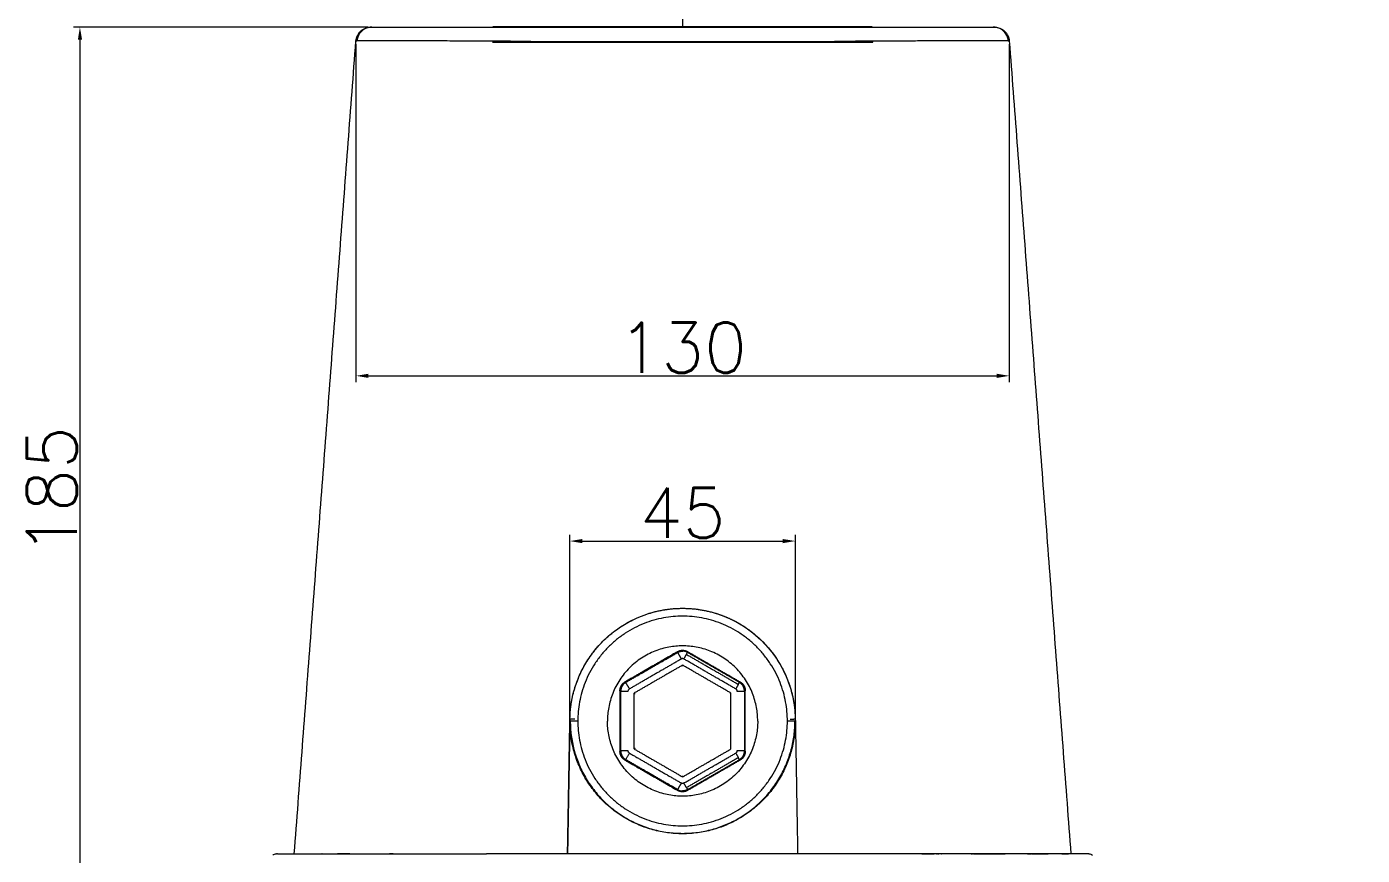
# Model space of a CAD drawing. Extents: x 57303 to 59729, y 58734 to 62164.
# Drawn here: x 58089.3 to 58355.9, y 59743.4 to 59908.8 of the extents above; entities that cross this region are included whole.
import ezdxf

# ---------------------------------------------------------------- set-up
doc = ezdxf.new("R2010")
doc.units = 0
doc.header["$MEASUREMENT"] = 0
doc.layers.get('0').update_dxf_attribs({"linetype": 'CONTINUOUS'})
doc.layers.get('Defpoints').update_dxf_attribs({"linetype": 'CONTINUOUS'})
for name, color, linetype in [('______ - ____', 255, 'CONTINUOUS'), ('______ - ______', 7, 'CONTINUOUS'), ('______ - HIDDENTANGENT', 255, 'CONTINUOUS'), ('______ - VISIBLETANGENT', 7, 'CONTINUOUS'), ('Dim', 4, 'CONTINUOUS')]:
    doc.layers.add(name, color=color, linetype=linetype)
doc.styles.add('h', font='', dxfattribs={"height": 30})
doc.styles.get("Standard").update_dxf_attribs({"font": 'txt.shx', "bigfont": 'ghs.shx'})
doc.styles.get('h').set_extended_font_data('Haansoft Batang')
doc.dimstyles.new('ISO-25', dxfattribs={"dimtxt": 2.5, "dimasz": 2.5, "dimexe": 1.25, "dimexo": 0.625, "dimtad": 1, "dimtxsty": 'Standard', "dimcen": 2.5, "dimadec": 0, "dimazin": 0, "dimtfac": 1, "dimtmove": 0, "dimatfit": 3, "dimfxl": 0, "dimarcsym": 0})
doc.dimstyles.new('SERIM', dxfattribs={"dimscale": 10, "dimtxt": 3, "dimasz": 2, "dimexe": 1, "dimexo": 1.5, "dimgap": 1, "dimtad": 1, "dimtoh": 1, "dimdec": 0, "dimdsep": 46, "dimtxsty": 'h', "dimcen": -0.3, "dimclrt": 2, "dimadec": 0, "dimazin": 0, "dimtfac": 1, "dimtdec": 0, "dimtmove": 1, "dimatfit": 3, "dimfxl": 0, "dimtolj": 1, "dimtzin": 0, "dimarcsym": 0})

# ---------------------------------------------------------------- blocks, each defined once
blk = doc.blocks.new('*D35')
at = {"layer": 'Defpoints', "color": 0}
for p in [(58270.2, 60076.74), (58308.12, 59723.74), (58597.4, 59723.74)]:
    blk.add_point(p, dxfattribs=at)
at = {"layer": 'Dim', "color": 0, "lineweight": -2}
for p, q in [((58285.2, 60076.74), (58607.4, 60076.74)), ((58597.4, 60056.74), (58597.4, 59743.74)), ((58323.12, 59723.74), (58607.4, 59723.74))]:
    blk.add_line(p, q, dxfattribs=at)
at = {"layer": 'Dim', "color": 0}
for points in [[(58594.07, 60056.74), (58600.73, 60056.74), (58597.4, 60076.74)], [(58594.07, 59743.74), (58600.73, 59743.74), (58597.4, 59723.74)]]:
    blk.add_solid(points, dxfattribs=at)
at = {"layer": 'Dim', "color": 0, "insert": (58562.4, 59900.24), "char_height": 50, "attachment_point": 5, "rotation": 90}
blk.add_mtext('\\A1;353', dxfattribs=at)
blk = doc.blocks.new('*D45')
at = {"layer": 'Defpoints', "color": 0}
for p in [(58238.93, 60706.74), (58341.86, 59723.74), (58679.62, 59723.74)]:
    blk.add_point(p, dxfattribs=at)
at = {"layer": 'Dim', "color": 0, "lineweight": -2}
for p, q in [((58253.93, 60706.74), (58689.62, 60706.74)), ((58679.62, 60686.74), (58679.62, 59743.74)), ((58356.86, 59723.74), (58689.62, 59723.74))]:
    blk.add_line(p, q, dxfattribs=at)
at = {"layer": 'Dim', "color": 0}
for points in [[(58676.29, 60686.74), (58682.95, 60686.74), (58679.62, 60706.74)], [(58676.29, 59743.74), (58682.95, 59743.74), (58679.62, 59723.74)]]:
    blk.add_solid(points, dxfattribs=at)
at = {"layer": 'Dim', "color": 0, "insert": (58644.62, 60215.24), "char_height": 50, "attachment_point": 5, "rotation": 90}
blk.add_mtext('\\A1;983', dxfattribs=at)
blk = doc.blocks.new('*D39')
at = {"color": 0, "lineweight": -2}
for p, q in [((58154.99, 59905.34), (58154.99, 59837.89)), ((58285.41, 59905.34), (58285.41, 59837.89)), ((58157.49, 59839.14), (58282.91, 59839.14))]:
    blk.add_line(p, q, dxfattribs=at)
at = {"color": 0}
for points in [[(58157.49, 59839.55), (58157.49, 59838.72), (58154.99, 59839.14)], [(58282.91, 59839.55), (58282.91, 59838.72), (58285.41, 59839.14)]]:
    blk.add_solid(points, dxfattribs=at)
at = {"layer": 'Defpoints', "color": 0}
for p in [(58154.99, 59905.97), (58285.41, 59905.97), (58285.41, 59839.14)]:
    blk.add_point(p, dxfattribs=at)
at = {"color": 0, "insert": (58220.2, 59844.76), "char_height": 2.5, "attachment_point": 5}
blk.add_mtext('{\\H4x;130}', dxfattribs=at)
blk = doc.blocks.new('*D40')
at = {"color": 0, "lineweight": -2}
for p, q in [((58157.35, 59908.74), (58098.65, 59908.74)), ((58099.9, 59906.24), (58099.9, 59726.24)), ((58155.12, 59723.74), (58098.65, 59723.74))]:
    blk.add_line(p, q, dxfattribs=at)
at = {"color": 0}
for points in [[(58099.49, 59906.24), (58100.32, 59906.24), (58099.9, 59908.74)], [(58099.49, 59726.24), (58100.32, 59726.24), (58099.9, 59723.74)]]:
    blk.add_solid(points, dxfattribs=at)
at = {"layer": 'Defpoints', "color": 0}
for p in [(58157.98, 59908.74), (58099.9, 59723.74), (58155.74, 59723.74)]:
    blk.add_point(p, dxfattribs=at)
at = {"color": 0, "insert": (58094.28, 59816.24), "char_height": 2.5, "attachment_point": 5, "rotation": 90}
blk.add_mtext('{\\H4x;185}', dxfattribs=at)
blk = doc.blocks.new('*D41')
at = {"color": 0, "lineweight": -2}
for p, q in [((58197.7, 59770.87), (58197.7, 59807.41)), ((58200.2, 59806.16), (58240.2, 59806.16)), ((58242.7, 59770.87), (58242.7, 59807.41))]:
    blk.add_line(p, q, dxfattribs=at)
at = {"color": 0}
for points in [[(58200.2, 59806.57), (58200.2, 59805.74), (58197.7, 59806.16)], [(58240.2, 59806.57), (58240.2, 59805.74), (58242.7, 59806.16)]]:
    blk.add_solid(points, dxfattribs=at)
at = {"layer": 'Defpoints', "color": 0}
for p in [(58242.7, 59806.16), (58197.7, 59770.24), (58242.7, 59770.24)]:
    blk.add_point(p, dxfattribs=at)
at = {"color": 0, "insert": (58220.2, 59811.78), "char_height": 2.5, "attachment_point": 5}
blk.add_mtext('{\\H4x;45}', dxfattribs=at)

msp = doc.modelspace()

# ---------------------------------------------------------------- linework, layer by layer
at = {"layer": '______ - ____'}
for points, knots in [([(58182.349, 59908.787), (58182.349, 59908.786), (58182.35, 59908.784), (58182.354, 59908.782), (58182.36, 59908.779), (58182.372, 59908.777), (58182.394, 59908.776), (58182.424, 59908.775), (58182.462, 59908.776), (58182.503, 59908.778), (58182.582, 59908.781), (58182.68, 59908.785), (58182.826, 59908.791), (58183.018, 59908.796), (58183.293, 59908.801), (58183.66, 59908.806), (58184.134, 59908.809), (58184.743, 59908.812), (58185.51, 59908.813), (58187.022, 59908.814), (58188.676, 59908.812), (58190.249, 59908.808), (58191.738, 59908.804), (58193.424, 59908.798), (58196.208, 59908.79), (58199.589, 59908.785), (58203.117, 59908.787), (58207.138, 59908.791), (58210.673, 59908.798), (58215.389, 59908.802), (58218.278, 59908.8), (58220.195, 59908.793)], [0, 0, 0, 0, 0.003207, 0.0072467, 0.0127629, 0.0228556, 0.0443273, 0.0798739, 0.1121658, 0.158494, 0.2034278, 0.3470115, 0.4544315, 0.6425431, 0.9232137, 1.277832, 1.7441411, 2.344947, 3.1044262, 4.0475637, 6.8800783, 8.0651296, 8.7671516, 11.3482939, 13.1209691, 17.1200782, 21.4922595, 23.7036471, 29.1830255, 32.0986352, 37.8503892, 37.8503892, 37.8503892, 37.8503892]), ([(58200.33, 59908.768), (58200.183, 59908.767), (58199.947, 59908.767), (58199.624, 59908.766), (58199.272, 59908.766), (58198.674, 59908.767), (58198.005, 59908.768), (58197.108, 59908.77), (58193.897, 59908.772), (58190.844, 59908.771), (58188.195, 59908.773)], [0, 0, 0, 0, 0.4425779, 0.7071685, 0.9711032, 1.4972053, 2.5003162, 2.9781701, 4.1880018, 12.1353044, 12.1353044, 12.1353044, 12.1353044]), ([(58258.042, 59908.787), (58258.041, 59908.786), (58258.04, 59908.784), (58258.037, 59908.782), (58258.031, 59908.779), (58258.018, 59908.777), (58257.996, 59908.776), (58257.966, 59908.775), (58257.928, 59908.776), (58257.887, 59908.778), (58257.809, 59908.781), (58257.71, 59908.785), (58257.564, 59908.791), (58257.372, 59908.796), (58257.097, 59908.802), (58256.73, 59908.806), (58256.256, 59908.809), (58255.647, 59908.812), (58254.879, 59908.813), (58253.367, 59908.814), (58251.713, 59908.812), (58250.134, 59908.808), (58248.648, 59908.804), (58246.917, 59908.798), (58244.137, 59908.79), (58240.753, 59908.785), (58237.271, 59908.786), (58233.251, 59908.791), (58229.716, 59908.798), (58225.001, 59908.802), (58222.112, 59908.8), (58220.195, 59908.793)], [0, 0, 0, 0, 0.0032083, 0.0072481, 0.0127657, 0.0228641, 0.0443557, 0.0799352, 0.1122599, 0.1586299, 0.2035946, 0.3472681, 0.4547612, 0.6430228, 0.9237872, 1.2784016, 1.7446258, 2.3451612, 3.1045348, 4.0487304, 6.8827865, 8.0671361, 8.7835192, 11.3426237, 13.2590369, 17.123572, 21.494482, 23.7052552, 29.1842036, 32.0994728, 37.850399, 37.850399, 37.850399, 37.850399]), ([(58252.195, 59908.773), (58252.859, 59908.774), (58253.942, 59908.776), (58255.171, 59908.778), (58256.057, 59908.78), (58256.649, 59908.782), (58257.175, 59908.782), (58257.441, 59908.782), (58257.621, 59908.781), (58257.741, 59908.78), (58257.833, 59908.778), (58257.893, 59908.776), (58257.949, 59908.775), (58257.981, 59908.775), (58258.01, 59908.775), (58258.024, 59908.776), (58258.033, 59908.777), (58258.037, 59908.778), (58258.04, 59908.779), (58258.041, 59908.78), (58258.041, 59908.781)], [0, 0, 0, 0, 1.9900273, 3.2491111, 3.6887412, 4.6484079, 5.0249994, 5.2662929, 5.4472186, 5.5637403, 5.6277748, 5.7215997, 5.7456857, 5.7935678, 5.8174801, 5.8321568, 5.8382164, 5.8427436, 5.8458537, 5.8474941, 5.8474941, 5.8474941, 5.8474941]), ([(58208.843, 59777.951), (58208.772, 59777.908), (58208.702, 59777.862), (58208.569, 59777.761), (58208.506, 59777.707), (58208.327, 59777.532), (58208.222, 59777.401), (58208.136, 59777.258)], [-0.92134286, -0.92134286, -0.92134286, -0.92134286, -0.80914548, -0.80914548, -0.6970471, -0.6970471, -0.4727012, -0.4727012, -0.4727012, -0.4727012]), ([(58197.699, 59770.635), (58197.701, 59770.742), (58197.704, 59770.848), (58197.725, 59771.488), (58197.791, 59772.446), (58197.946, 59773.609), (58198.057, 59774.24), (58198.097, 59774.449)], [0.0000001, 0.0000001, 0.0000001, 0.0000001, 0.32, 0.32, 1.92, 3.2, 3.84, 3.84, 3.84, 3.84]), ([(58242.275, 59774.547), (58242.306, 59774.389), (58242.366, 59774.062), (58242.472, 59773.408), (58242.618, 59772.266), (58242.679, 59771.285), (58242.691, 59770.635)], [0, 0, 0, 0, 0.4839366, 0.9958676, 1.9877418, 3.9394705, 3.9394705, 3.9394705, 3.9394705]), ([(58207.843, 59764.265), (58207.844, 59764.182), (58207.849, 59764.099), (58207.87, 59763.933), (58207.886, 59763.851), (58207.948, 59763.609), (58208.009, 59763.453), (58208.089, 59763.306)], [-0.92128474, -0.92128474, -0.92128474, -0.92128474, -0.80916162, -0.80916162, -0.69700748, -0.69700748, -0.47263478, -0.47263478, -0.47263478, -0.47263478]), ([(58232.301, 59763.306), (58232.381, 59763.453), (58232.443, 59763.609), (58232.505, 59763.851), (58232.52, 59763.933), (58232.541, 59764.099), (58232.546, 59764.182), (58232.547, 59764.265)], [-0.52847676, -0.52847676, -0.52847676, -0.52847676, -0.30405368, -0.30405368, -0.19185757, -0.19185757, -0.07969861, -0.07969861, -0.07969861, -0.07969861]), ([(58219.195, 59756.556), (58219.34, 59756.474), (58219.495, 59756.409), (58219.816, 59756.319), (58219.982, 59756.294), (58220.149, 59756.29)], [-0.92030139, -0.92030139, -0.92030139, -0.92030139, -0.69588328, -0.69588328, -0.47152324, -0.47152324, -0.47152324, -0.47152324])]:
    msp.add_open_spline(points, degree=3, knots=knots, dxfattribs=at)
for points, degree in [([(58182.255, 59905.742), (58191.293, 59905.742), (58200.33, 59905.742)], 2), ([(58200.33, 59905.742), (58220.195, 59905.742), (58240.06, 59905.742)], 2), ([(58240.06, 59905.742), (58249.098, 59905.742), (58258.135, 59905.742)], 2), ([(58258.135, 59905.742), (58258.138, 59905.833), (58258.142, 59905.924)], 2), ([(58285.405, 59905.968), (58291.55, 59824.855), (58297.695, 59743.742)], 2), ([(58231.976, 59789.411), (58235.128, 59787.473), (58237.79, 59784.744), (58239.65, 59781.545)], 3), ([(58219.195, 59784.098), (58213.945, 59781.067), (58208.695, 59778.036)], 2), ([(58219.195, 59783.926), (58219.195, 59784.012), (58219.195, 59784.098)], 2), ([(58221.195, 59784.098), (58226.445, 59781.067), (58231.695, 59778.036)], 2), ([(58220.195, 59781.393), (58215.367, 59778.605), (58210.538, 59775.817)], 2), ([(58229.852, 59775.817), (58225.024, 59778.605), (58220.195, 59781.393)], 2), ([(58220.195, 59781.211), (58220.195, 59781.302), (58220.195, 59781.393)], 2), ([(58240, 59780.92), (58241.697, 59777.771), (58242.626, 59774.212), (58242.692, 59770.635)], 3), ([(58207.695, 59776.304), (58207.695, 59770.242), (58207.695, 59764.179)], 2), ([(58208.695, 59778.036), (58208.769, 59777.993), (58208.843, 59777.951)], 2), ([(58232.695, 59764.179), (58232.695, 59770.242), (58232.695, 59776.304)], 2), ([(58210.538, 59764.666), (58210.538, 59770.242), (58210.538, 59775.817)], 2), ([(58210.538, 59775.817), (58210.617, 59775.772), (58210.695, 59775.727)], 2), ([(58229.695, 59775.727), (58229.774, 59775.772), (58229.852, 59775.817)], 2), ([(58229.852, 59764.666), (58229.852, 59770.242), (58229.852, 59775.817)], 2), ([(58197.699, 59770.635), (58197.464, 59757.188), (58197.229, 59743.742)], 2), ([(58197.229, 59743.742), (58197.464, 59757.188), (58197.699, 59770.635)], 2), ([(58197.992, 59770.642), (58197.81, 59770.642), (58197.703, 59770.64), (58197.699, 59770.635)], 3), ([(58197.699, 59770.635), (58197.699, 59770.635), (58197.699, 59770.635)], 2), ([(58242.692, 59770.635), (58242.692, 59770.615), (58242.692, 59770.594)], 2), ([(58242.692, 59770.635), (58242.692, 59770.635), (58242.692, 59770.635)], 2), ([(58242.692, 59770.635), (58242.926, 59757.188), (58243.161, 59743.742)], 2), ([(58210.695, 59764.757), (58210.617, 59764.712), (58210.538, 59764.666)], 2), ([(58210.538, 59764.666), (58215.367, 59761.879), (58220.195, 59759.091)], 2), ([(58220.195, 59759.091), (58225.024, 59761.879), (58229.852, 59764.666)], 2), ([(58229.695, 59764.757), (58229.774, 59764.712), (58229.852, 59764.666)], 2), ([(58208.844, 59762.534), (58208.769, 59762.491), (58208.695, 59762.448)], 2), ([(58208.695, 59762.448), (58213.945, 59759.417), (58219.195, 59756.385)], 2), ([(58221.195, 59756.557), (58226.371, 59759.545), (58231.547, 59762.534)], 2), ([(58231.695, 59762.448), (58226.445, 59759.417), (58221.195, 59756.385)], 2), ([(58231.695, 59762.448), (58231.621, 59762.491), (58231.547, 59762.534)], 2), ([(58220.195, 59759.272), (58220.195, 59759.181), (58220.195, 59759.091)], 2), ([(58219.195, 59756.385), (58219.195, 59756.471), (58219.195, 59756.556)], 2), ([(58221.195, 59756.557), (58221.195, 59756.471), (58221.195, 59756.385)], 2), ([(58139.329, 59743.742), (58139.221, 59743.742), (58139.112, 59743.742)], 2), ([(58139.341, 59743.742), (58143.498, 59743.742), (58147.655, 59743.742)], 2), ([(58144.468, 59743.742), (58144.472, 59743.742), (58144.475, 59743.742)], 2), ([(58148.199, 59743.742), (58148.204, 59743.742), (58148.21, 59743.742)], 2), ([(58148.21, 59743.742), (58148.216, 59743.742), (58148.221, 59743.742)], 2), ([(58148.221, 59743.742), (58148.217, 59743.742), (58148.212, 59743.742)], 2), ([(58148.229, 59743.742), (58148.238, 59743.742), (58148.247, 59743.742)], 2), ([(58150.417, 59743.742), (58150.421, 59743.742), (58150.425, 59743.742)], 2), ([(58150.599, 59743.742), (58150.616, 59743.742), (58150.633, 59743.742)], 2), ([(58150.608, 59743.742), (58150.61, 59743.742), (58150.611, 59743.742)], 2), ([(58150.81, 59743.742), (58151.081, 59743.742), (58151.353, 59743.742)], 2), ([(58150.824, 59743.742), (58150.836, 59743.742), (58150.848, 59743.742)], 2), ([(58151.387, 59743.742), (58151.364, 59743.742), (58151.341, 59743.742)], 2), ([(58151.38, 59743.742), (58151.387, 59743.742), (58151.394, 59743.742)], 2), ([(58153.74, 59743.742), (58153.752, 59743.742), (58153.763, 59743.742)], 2), ([(58155.84, 59743.742), (58155.847, 59743.742), (58155.854, 59743.742)], 2), ([(58158.631, 59743.742), (58158.628, 59743.742), (58158.625, 59743.742)], 2), ([(58158.626, 59743.742), (58158.648, 59743.742), (58158.669, 59743.742)], 2), ([(58158.631, 59743.742), (58158.672, 59743.742), (58158.714, 59743.742)], 2), ([(58161.646, 59743.742), (58161.684, 59743.742), (58161.723, 59743.742)], 2), ([(58161.759, 59743.742), (58161.724, 59743.742), (58161.689, 59743.742)], 2), ([(58161.734, 59743.742), (58161.749, 59743.742), (58161.765, 59743.742)], 2), ([(58161.832, 59743.742), (58161.799, 59743.742), (58161.765, 59743.742)], 2), ([(58161.829, 59743.742), (58161.835, 59743.742), (58161.842, 59743.742)], 2), ([(58161.906, 59743.742), (58161.874, 59743.742), (58161.842, 59743.742)], 2), ([(58161.876, 59743.742), (58161.899, 59743.742), (58161.923, 59743.742)], 2), ([(58161.876, 59743.742), (58161.936, 59743.742), (58161.997, 59743.742)], 2), ([(58161.979, 59743.742), (58161.95, 59743.742), (58161.92, 59743.742)], 2), ([(58162.053, 59743.742), (58162.018, 59743.742), (58161.984, 59743.742)], 2), ([(58162.029, 59743.742), (58162.052, 59743.742), (58162.074, 59743.742)], 2), ([(58162.126, 59743.742), (58162.091, 59743.742), (58162.057, 59743.742)], 2), ([(58162.119, 59743.742), (58162.135, 59743.742), (58162.151, 59743.742)], 2), ([(58162.199, 59743.742), (58162.165, 59743.742), (58162.13, 59743.742)], 2), ([(58162.183, 59743.742), (58162.205, 59743.742), (58162.228, 59743.742)], 2), ([(58162.271, 59743.742), (58162.237, 59743.742), (58162.203, 59743.742)], 2), ([(58162.26, 59743.742), (58162.282, 59743.742), (58162.304, 59743.742)], 2), ([(58162.344, 59743.742), (58162.31, 59743.742), (58162.276, 59743.742)], 2), ([(58162.337, 59743.742), (58162.357, 59743.742), (58162.376, 59743.742)], 2), ([(58162.417, 59743.742), (58162.383, 59743.742), (58162.349, 59743.742)], 2), ([(58162.414, 59743.742), (58162.492, 59743.742), (58162.569, 59743.742)], 2), ([(58168.889, 59743.742), (58168.918, 59743.742), (58168.947, 59743.742)], 2), ([(58169.253, 59743.742), (58169.282, 59743.742), (58169.31, 59743.742)], 2), ([(58169.272, 59743.742), (58169.273, 59743.742), (58169.273, 59743.742)], 2), ([(58169.314, 59743.742), (58169.342, 59743.742), (58169.371, 59743.742)], 2), ([(58169.555, 59743.742), (58169.583, 59743.742), (58169.611, 59743.742)], 2), ([(58169.599, 59743.742), (58169.6, 59743.742), (58169.6, 59743.742)], 2), ([(58169.615, 59743.742), (58169.639, 59743.742), (58169.664, 59743.742)], 2), ([(58169.854, 59743.742), (58169.874, 59743.742), (58169.893, 59743.742)], 2), ([(58169.858, 59743.742), (58169.858, 59743.742), (58169.858, 59743.742)], 2), ([(58170.092, 59743.742), (58170.12, 59743.742), (58170.147, 59743.742)], 2), ([(58170.116, 59743.742), (58170.119, 59743.742), (58170.121, 59743.742)], 2), ([(58170.152, 59743.742), (58170.181, 59743.742), (58170.211, 59743.742)], 2), ([(58170.168, 59743.742), (58170.174, 59743.742), (58170.18, 59743.742)], 2), ([(58170.329, 59743.742), (58170.343, 59743.742), (58170.356, 59743.742)], 2), ([(58172.328, 59743.742), (58172.339, 59743.742), (58172.349, 59743.742)], 2), ([(58172.351, 59743.742), (58172.366, 59743.742), (58172.381, 59743.742)], 2), ([(58267.93, 59743.742), (58267.938, 59743.742), (58267.947, 59743.742)], 2), ([(58268.008, 59743.742), (58267.977, 59743.742), (58267.947, 59743.742)], 2), ([(58268.008, 59743.742), (58268.013, 59743.742), (58268.019, 59743.742)], 2), ([(58268.058, 59743.742), (58268.038, 59743.742), (58268.019, 59743.742)], 2), ([(58270.063, 59743.742), (58270.064, 59743.742), (58270.066, 59743.742)], 2), ([(58270.072, 59743.742), (58270.069, 59743.742), (58270.066, 59743.742)], 2), ([(58270.302, 59743.742), (58270.362, 59743.742), (58270.421, 59743.742)], 2), ([(58270.899, 59743.742), (58270.929, 59743.742), (58270.96, 59743.742)], 2), ([(58270.919, 59743.742), (58270.92, 59743.742), (58270.921, 59743.742)], 2), ([(58270.964, 59743.742), (58271.022, 59743.742), (58271.08, 59743.742)], 2), ([(58271.233, 59743.742), (58271.277, 59743.742), (58271.322, 59743.742)], 2), ([(58271.248, 59743.742), (58271.25, 59743.742), (58271.252, 59743.742)], 2), ([(58271.273, 59743.742), (58271.297, 59743.742), (58271.321, 59743.742)], 2), ([(58271.833, 59743.742), (58271.845, 59743.742), (58271.858, 59743.742)], 2), ([(58277.819, 59743.742), (58277.837, 59743.742), (58277.855, 59743.742)], 2), ([(58277.864, 59743.742), (58277.881, 59743.742), (58277.898, 59743.742)], 2), ([(58277.946, 59743.742), (58277.961, 59743.742), (58277.977, 59743.742)], 2), ([(58278.027, 59743.742), (58278.056, 59743.742), (58278.084, 59743.742)], 2), ([(58278.108, 59743.742), (58278.189, 59743.742), (58278.27, 59743.742)], 2), ([(58278.315, 59743.742), (58278.333, 59743.742), (58278.351, 59743.742)], 2), ([(58278.392, 59743.742), (58278.412, 59743.742), (58278.432, 59743.742)], 2), ([(58278.447, 59743.742), (58278.48, 59743.742), (58278.512, 59743.742)], 2), ([(58278.448, 59743.742), (58278.48, 59743.742), (58278.512, 59743.742)], 2), ([(58278.546, 59743.742), (58278.513, 59743.742), (58278.48, 59743.742)], 2), ([(58278.529, 59743.742), (58278.561, 59743.742), (58278.592, 59743.742)], 2), ([(58278.543, 59743.742), (58278.568, 59743.742), (58278.592, 59743.742)], 2), ([(58278.624, 59743.742), (58278.589, 59743.742), (58278.554, 59743.742)], 2), ([(58278.604, 59743.742), (58278.638, 59743.742), (58278.673, 59743.742)], 2), ([(58278.624, 59743.742), (58278.631, 59743.742), (58278.637, 59743.742)], 2), ([(58278.702, 59743.742), (58278.665, 59743.742), (58278.628, 59743.742)], 2), ([(58278.682, 59743.742), (58278.707, 59743.742), (58278.732, 59743.742)], 2), ([(58281.76, 59743.742), (58281.755, 59743.742), (58281.749, 59743.742)], 2), ([(58281.753, 59743.742), (58281.757, 59743.742), (58281.76, 59743.742)], 2), ([(58281.765, 59743.742), (58281.762, 59743.742), (58281.76, 59743.742)], 2), ([(58284.546, 59743.742), (58284.549, 59743.742), (58284.551, 59743.742)], 2), ([(58286.629, 59743.742), (58286.641, 59743.742), (58286.653, 59743.742)], 2), ([(58286.67, 59743.742), (58286.651, 59743.742), (58286.632, 59743.742)], 2), ([(58289.043, 59743.742), (58289.331, 59743.742), (58289.619, 59743.742)], 2), ([(58289.58, 59743.742), (58289.577, 59743.742), (58289.573, 59743.742)], 2), ([(58289.664, 59743.742), (58289.671, 59743.742), (58289.677, 59743.742)], 2), ([(58289.843, 59743.742), (58289.895, 59743.742), (58289.947, 59743.742)], 2), ([(58292.181, 59743.742), (58292.177, 59743.742), (58292.172, 59743.742)], 2), ([(58292.186, 59743.742), (58292.183, 59743.742), (58292.181, 59743.742)], 2), ([(58293.17, 59743.742), (58293.171, 59743.742), (58293.171, 59743.742)], 2), ([(58293.174, 59743.742), (58293.179, 59743.742), (58293.183, 59743.742)], 2), ([(58295.902, 59743.742), (58295.911, 59743.742), (58295.921, 59743.742)], 2), ([(58297.218, 59743.742), (58297.219, 59743.742), (58297.22, 59743.742)], 2), ([(58301.278, 59743.742), (58301.17, 59743.742), (58301.061, 59743.742)], 2)]:
    msp.add_open_spline(points, degree=degree, dxfattribs=at)
for points, weights, knots in [([(58197.699, 59770.635), (58198.085, 59792.742), (58220.195, 59792.742), (58242.306, 59792.742), (58242.692, 59770.635)], [1, 0.71325046383, 1, 0.71325046383, 1], [0, 0, 0, 34.9502211, 34.9502211, 69.9004422, 69.9004422, 69.9004422]), ([(58230.081, 59790.454), (58230.776, 59790.114), (58231.445, 59789.727), (58231.905, 59789.462), (58232.351, 59789.175)], [1, 0.999409943458, 1, 0.999721975276, 1], [0, 0, 0, 1.5459509, 1.5459509, 2.607107, 2.607107, 2.607107]), ([(58235.195, 59770.242), (58235.195, 59785.242), (58220.195, 59785.242), (58205.195, 59785.242), (58205.195, 59770.242)], [1, 0.707106794874, 1, 0.707106810234, 1], [0, 0, 0, 23.5619449, 23.5619449, 47.1238888, 47.1238888, 47.1238888]), ([(58242.695, 59770.242), (58242.695, 59757.251), (58231.445, 59750.756), (58220.195, 59744.261), (58208.945, 59750.756), (58197.695, 59757.251), (58197.695, 59770.242)], [1, 0.866025403784, 1, 0.866025403784, 1, 0.866025403784, 1], [0, 0, 0, 23.5619449, 23.5619449, 47.1238898, 47.1238898, 70.6858347, 70.6858347, 70.6858347]), ([(58235.195, 59770.242), (58235.195, 59755.242), (58220.195, 59755.242), (58205.195, 59755.242), (58205.195, 59770.242)], [1, 0.707106771504, 1, 0.707106771504, 1], [0, 0, 0, 23.5619453, 23.5619453, 47.1238906, 47.1238906, 47.1238906])]:
    msp.add_rational_spline(points, weights, degree=2, knots=knots, dxfattribs=at)
for points, weights in [([(58213.759, 59791.802), (58220.229, 59793.733), (58226.693, 59791.783)], [1, 0.957800259805, 1]), ([(58198.078, 59774.376), (58200.6, 59787.869), (58213.752, 59791.8)], [1, 0.853673955286, 1]), ([(58226.708, 59791.779), (58228.445, 59791.253), (58230.075, 59790.456)], [1, 0.996763907844, 1]), ([(58231.817, 59789.508), (58231.896, 59789.46), (58231.975, 59789.412)], [1, 0.999991213451, 1]), ([(58232.367, 59789.166), (58232.444, 59789.116), (58232.522, 59789.065)], [1, 0.99999154771, 1]), ([(58232.599, 59789.014), (58236.716, 59786.294), (58239.316, 59782.101)], [1, 0.976787236961, 1]), ([(58219.195, 59784.098), (58219.681, 59784.379), (58220.242, 59784.366)], [1, 0.962881143097, 1]), ([(58220.242, 59784.366), (58220.753, 59784.354), (58221.195, 59784.098)], [1, 0.968915253676, 1]), ([(58208.843, 59777.951), (58214.02, 59780.938), (58219.195, 59783.926)], [1, 0.999999997141, 1]), ([(58239.365, 59782.022), (58239.834, 59781.259), (58240.241, 59780.461)], [1, 0.999208376826, 1]), ([(58240.28, 59780.383), (58241.688, 59777.595), (58242.283, 59774.53)], [1, 0.990503793244, 1]), ([(58207.695, 59776.304), (58207.695, 59776.865), (58207.987, 59777.344)], [1, 0.962881143098, 1]), ([(58207.987, 59777.344), (58208.253, 59777.78), (58208.695, 59778.036)], [1, 0.968915253676, 1]), ([(58231.695, 59778.036), (58232.181, 59777.756), (58232.45, 59777.263)], [1, 0.962881143099, 1]), ([(58232.45, 59777.263), (58232.695, 59776.815), (58232.695, 59776.304)], [1, 0.96891525368, 1]), ([(58197.773, 59772.109), (58197.84, 59772.917), (58197.965, 59773.718)], [1, 0.999351848243, 1]), ([(58197.966, 59773.72), (58198.017, 59774.047), (58198.077, 59774.371)], [1, 0.999892204261, 1]), ([(58242.284, 59774.523), (58242.318, 59774.346), (58242.35, 59774.17)], [1, 0.999968218471, 1]), ([(58242.351, 59774.16), (58242.461, 59773.542), (58242.535, 59772.918)], [1, 0.999610925156, 1]), ([(58197.704, 59770.856), (58197.721, 59771.483), (58197.773, 59772.108)], [1, 0.999611816997, 1]), ([(58242.536, 59772.911), (58242.558, 59772.732), (58242.576, 59772.552)], [1, 0.999967825168, 1]), ([(58242.576, 59772.551), (58242.595, 59772.373), (58242.61, 59772.194)], [1, 0.999968261789, 1]), ([(58242.611, 59772.183), (58242.618, 59772.11), (58242.624, 59772.036)], [1, 0.999994611043, 1]), ([(58242.625, 59772.015), (58242.639, 59771.842), (58242.65, 59771.668)], [1, 0.999970015972, 1]), ([(58242.651, 59771.659), (58242.662, 59771.481), (58242.67, 59771.303)], [1, 0.999968619495, 1]), ([(58242.67, 59771.299), (58242.679, 59771.124), (58242.684, 59770.948)], [1, 0.999969458236, 1]), ([(58197.695, 59770.242), (58197.695, 59770.438), (58197.699, 59770.635)], [1, 0.999961894104, 1]), ([(58197.7, 59770.715), (58197.702, 59770.785), (58197.704, 59770.855)], [1, 0.999995098307, 1]), ([(58242.685, 59770.93), (58242.687, 59770.856), (58242.689, 59770.783)], [1, 0.999994613946, 1]), ([(58242.689, 59770.771), (58242.69, 59770.746), (58242.69, 59770.721)], [1, 0.999999397878, 1]), ([(58242.692, 59770.594), (58242.695, 59770.418), (58242.695, 59770.242)], [1, 0.99996935566, 1]), ([(58207.94, 59763.22), (58207.695, 59763.669), (58207.695, 59764.179)], [1, 0.968915253676, 1]), ([(58208.695, 59762.448), (58208.209, 59762.728), (58207.94, 59763.22)], [1, 0.962881143094, 1]), ([(58232.45, 59763.22), (58232.181, 59762.728), (58231.695, 59762.448)], [1, 0.962881143207, 1]), ([(58232.695, 59764.179), (58232.695, 59763.669), (58232.45, 59763.22)], [1, 0.968915253762, 1]), ([(58219.195, 59756.556), (58214.02, 59759.545), (58208.844, 59762.534)], [1, 0.999999997323, 1]), ([(58220.149, 59756.118), (58219.638, 59756.13), (58219.195, 59756.385)], [1, 0.968915253676, 1]), ([(58221.195, 59756.385), (58220.709, 59756.105), (58220.149, 59756.118)], [1, 0.962881143097, 1]), ([(58143.173, 59743.742), (58143.832, 59743.742), (58144.492, 59743.742)], [1, 0.999999974002, 1]), ([(58147.184, 59743.742), (58147.706, 59743.742), (58148.228, 59743.742)], [1, 0.999999999266, 1]), ([(58148.267, 59743.742), (58149.299, 59743.742), (58150.332, 59743.742)], [1, 0.99999999902, 1]), ([(58153.759, 59743.742), (58152.574, 59743.742), (58151.389, 59743.742)], [1, 0.999999998409, 1]), ([(58155.838, 59743.742), (58158.85, 59743.742), (58161.862, 59743.742)], [1, 0.999999998753, 1]), ([(58170.297, 59743.742), (58171.357, 59743.742), (58172.417, 59743.742)], [1, 0.999999999937, 1]), ([(58267.928, 59743.742), (58269.085, 59743.742), (58270.243, 59743.742)], [1, 0.999999999938, 1]), ([(58278.469, 59743.742), (58278.147, 59743.742), (58277.825, 59743.742)], [1, 0.999999999997, 1]), ([(58278.682, 59743.742), (58281.617, 59743.742), (58284.552, 59743.742)], [1, 0.999999998812, 1]), ([(58289.053, 59743.742), (58287.842, 59743.742), (58286.632, 59743.742)], [1, 0.999999998315, 1]), ([(58290.016, 59743.742), (58291.605, 59743.742), (58293.194, 59743.742)], [1, 0.999999997186, 1]), ([(58295.898, 59743.742), (58296.565, 59743.742), (58297.232, 59743.742)], [1, 0.999999972264, 1])]:
    msp.add_rational_spline(points, weights, degree=2, dxfattribs=at)
at = {"layer": '______ - ______'}
for points, knots in [([(58154.985, 59905.968), (58154.999, 59906.155), (58155.063, 59906.524), (58155.226, 59906.963), (58155.405, 59907.295), (58155.615, 59907.608), (58155.93, 59907.958), (58156.301, 59908.242), (58156.622, 59908.423), (58157.133, 59908.652), (58157.599, 59908.742), (58157.977, 59908.742)], [0, 0, 0, 0, 0.5599953, 1.1199958, 1.3999938, 1.6899958, 2.2479949, 2.8059893, 3.087991, 3.3519865, 4.4851577, 4.4851577, 4.4851577, 4.4851577]), ([(58158.18, 59908.742), (58157.682, 59908.742), (58157.184, 59908.615), (58156.309, 59908.139), (58155.932, 59907.789), (58155.391, 59906.952), (58155.227, 59906.465), (58155.189, 59905.968)], [0, 0, 0, 0, 0.3333333, 0.3333333, 0.6666667, 0.6666667, 1, 1, 1, 1]), ([(58157.977, 59908.742), (58157.976, 59908.742), (58157.983, 59908.742), (58158.018, 59908.742), (58158.048, 59908.742), (58158.109, 59908.742), (58158.131, 59908.742), (58158.155, 59908.742)], [-61.2436704, -61.2436704, -61.2436704, -61.2436704, -40.2104906, -40.2104906, -15.4655733, -15.4655733, -3.8663933, -3.8663933, -3.8663933, -3.8663933]), ([(58182.348, 59908.802), (58182.348, 59908.802), (58182.348, 59908.802), (58182.348, 59908.804), (58182.348, 59908.809), (58182.348, 59908.814), (58182.348, 59908.817), (58182.348, 59908.817), (58182.348, 59908.818)], [0, 0, 0, 0, 0.000085267, 0.000249935, 0.006649417, 0.014056423, 0.015294934, 0.015992276, 0.015992276, 0.015992276, 0.015992276]), ([(58182.349, 59908.782), (58182.349, 59908.786), (58182.349, 59908.789), (58182.349, 59908.794), (58182.348, 59908.796), (58182.348, 59908.801), (58182.348, 59908.802), (58182.348, 59908.802)], [-35.1699437, -35.1699437, -35.1699437, -35.1699437, -34.0731609, -34.0731609, -32.9763781, -32.9763781, -30.7828126, -30.7828126, -30.7828126, -30.7828126]), ([(58188.195, 59908.773), (58187.532, 59908.774), (58186.464, 59908.776), (58184.904, 59908.779), (58183.892, 59908.781), (58183.204, 59908.782), (58182.949, 59908.782), (58182.769, 59908.781), (58182.649, 59908.78), (58182.557, 59908.778), (58182.497, 59908.776), (58182.441, 59908.775), (58182.41, 59908.775), (58182.38, 59908.775), (58182.365, 59908.776), (58182.356, 59908.777), (58182.352, 59908.778), (58182.35, 59908.78), (58182.349, 59908.781), (58182.349, 59908.782)], [0, 0, 0, 0, 1.9891288, 3.2033595, 4.6806998, 5.0255765, 5.2666981, 5.4475307, 5.5640063, 5.628014, 5.7217813, 5.7458485, 5.7936685, 5.8175334, 5.8344769, 5.8402976, 5.8435372, 5.8465247, 5.8481544, 5.8481544, 5.8481544, 5.8481544]), ([(58220.195, 59908.772), (58217.714, 59908.772), (58213.991, 59908.773), (58209.027, 59908.77), (58205.964, 59908.768), (58203.895, 59908.768), (58202.715, 59908.768), (58201.969, 59908.769), (58201.14, 59908.769), (58200.663, 59908.769), (58200.33, 59908.768)], [0, 0, 0, 0, 7.4447261, 11.1683079, 14.8929044, 16.6318273, 17.3769958, 18.4329292, 18.8680005, 19.8647032, 19.8647032, 19.8647032, 19.8647032]), ([(58220.195, 59908.772), (58222.677, 59908.772), (58226.399, 59908.773), (58231.364, 59908.77), (58234.427, 59908.768), (58236.498, 59908.768), (58237.658, 59908.768), (58238.403, 59908.769), (58239.231, 59908.769), (58239.728, 59908.769), (58240.06, 59908.768)], [0, 0, 0, 0, 7.4443297, 11.1678374, 14.893244, 16.6341912, 17.3802195, 18.3727226, 18.8692525, 19.8647032, 19.8647032, 19.8647032, 19.8647032]), ([(58240.06, 59908.768), (58240.134, 59908.767), (58240.281, 59908.767), (58240.607, 59908.766), (58241.035, 59908.766), (58241.722, 59908.767), (58242.39, 59908.768), (58243.284, 59908.77), (58244.957, 59908.771), (58248.008, 59908.771), (58250.657, 59908.772), (58252.195, 59908.773)], [0, 0, 0, 0, 0.2213377, 0.4432013, 0.975843, 1.5050543, 2.5049253, 2.9808322, 4.1876066, 7.522091, 12.1353044, 12.1353044, 12.1353044, 12.1353044]), ([(58258.041, 59908.782), (58258.042, 59908.787), (58258.042, 59908.794), (58258.042, 59908.8), (58258.042, 59908.802), (58258.042, 59908.802), (58258.042, 59908.802), (58258.042, 59908.802), (58258.042, 59908.802), (58258.042, 59908.804), (58258.042, 59908.808), (58258.042, 59908.813), (58258.043, 59908.816), (58258.043, 59908.818)], [0, 0, 0, 0, 0.016192468, 0.020127319, 0.020186854, 0.02023722, 0.020272164, 0.020281591, 0.020368993, 0.020586386, 0.026661857, 0.031899603, 0.0361629, 0.0361629, 0.0361629, 0.0361629]), ([(58285.201, 59905.968), (58285.164, 59906.465), (58285, 59906.952), (58284.459, 59907.789), (58284.082, 59908.139), (58283.206, 59908.615), (58282.708, 59908.742), (58282.21, 59908.742)], [-1, -1, -1, -1, -0.6666667, -0.6666667, -0.3333333, -0.3333333, 0, 0, 0, 0]), ([(58282.414, 59908.742), (58282.604, 59908.742), (58282.979, 59908.706), (58283.43, 59908.575), (58283.771, 59908.422), (58284.098, 59908.237), (58284.405, 59907.999), (58284.666, 59907.73), (58284.898, 59907.441), (58285.229, 59906.888), (58285.377, 59906.341), (58285.405, 59905.968)], [0, 0, 0, 0, 0.5691692, 1.1251661, 1.4031699, 1.6891681, 2.2531665, 2.5611662, 2.8131664, 3.3651677, 4.4851616, 4.4851616, 4.4851616, 4.4851616]), ([(58138.402, 59743.446), (58138.494, 59743.539), (58138.606, 59743.614), (58138.849, 59743.716), (58138.98, 59743.742), (58139.112, 59743.742)], [-0.9999522, -0.9999522, -0.9999522, -0.9999522, -0.5, -0.5, 0, 0, 0, 0]), ([(58301.278, 59743.742), (58301.41, 59743.742), (58301.542, 59743.716), (58301.785, 59743.614), (58301.896, 59743.539), (58301.989, 59743.446)], [-1, -1, -1, -1, -0.5, -0.5, -0.00009147, -0.00009147, -0.00009147, -0.00009147])]:
    msp.add_open_spline(points, degree=3, knots=knots, dxfattribs=at)
for points in [[(58158.18, 59908.742), (58174.054, 59908.742), (58189.928, 59908.742)], [(58182.349, 59908.781), (58182.35, 59908.761), (58182.35, 59908.742)], [(58189.928, 59908.742), (58220.195, 59908.742), (58250.462, 59908.742)], [(58250.462, 59908.742), (58266.336, 59908.742), (58282.21, 59908.742)], [(58258.041, 59908.781), (58258.041, 59908.761), (58258.04, 59908.742)], [(58282.235, 59908.742), (58282.325, 59908.742), (58282.414, 59908.742)], [(58142.695, 59743.742), (58148.84, 59824.855), (58154.985, 59905.968)], [(58154.985, 59905.968), (58155.087, 59905.968), (58155.189, 59905.968)], [(58258.142, 59905.924), (58258.142, 59905.924), (58258.142, 59905.924)], [(58285.201, 59905.968), (58285.303, 59905.968), (58285.405, 59905.968)], [(58147.655, 59743.742), (58164.368, 59743.742), (58181.082, 59743.742)], [(58220.195, 59743.742), (58200.639, 59743.742), (58181.082, 59743.742)], [(58259.308, 59743.742), (58239.752, 59743.742), (58220.195, 59743.742)], [(58301.049, 59743.742), (58280.179, 59743.742), (58259.308, 59743.742)]]:
    msp.add_open_spline(points, degree=2, dxfattribs=at)
for points, weights in [([(58182.348, 59908.818), (58182.348, 59908.814), (58182.348, 59908.81)], [1, 0.999239116909, 1]), ([(58182.348, 59908.802), (58182.355, 59908.804), (58182.361, 59908.806)], [1, 0.999998984414, 1]), ([(58182.348, 59908.802), (58182.348, 59908.801), (58182.348, 59908.8)], [1, 0.999998910247, 1]), ([(58258.029, 59908.806), (58258.035, 59908.804), (58258.042, 59908.802)], [1, 0.99999897158, 1]), ([(58258.041, 59908.781), (58258.041, 59908.781), (58258.041, 59908.782)], [1, 0.989445644095, 1])]:
    msp.add_rational_spline(points, weights, degree=2, dxfattribs=at)
at = {"layer": '______ - HIDDENTANGENT'}
for points, degree, knots in [([(58156.91, 59905.998), (58156.519, 59905.996), (58156.192, 59905.993), (58155.864, 59905.989), (58155.8, 59905.988), (58155.742, 59905.988)], 3, [-9.7859941, -9.7859941, -9.7859941, -9.7859941, -6.3379942, -6.3379942, -5.4386667, -5.4386667, -5.4386667, -5.4386667]), ([(58284.915, 59905.983), (58284.781, 59905.986), (58284.599, 59905.989), (58284.205, 59905.993), (58284.015, 59905.995), (58283.801, 59905.996)], 3, [-45.5824352, -45.5824352, -45.5824352, -45.5824352, -42.7164683, -42.7164683, -40.6443355, -40.6443355, -40.6443355, -40.6443355]), ([(58209.344, 59776.216), (58209.343, 59776.271), (58209.356, 59776.348), (58209.393, 59776.439), (58209.426, 59776.496), (58209.462, 59776.544), (58209.518, 59776.603), (58209.564, 59776.636), (58209.612, 59776.664)], 3, [-0.92134284, -0.92134284, -0.92134284, -0.92134284, -0.64237904, -0.52420337, -0.413192, -0.30744091, -0.20955205, -0.00001403, -0.00001403, -0.00001403, -0.00001403]), ([(58230.797, 59776.651), (58230.834, 59776.63), (58230.888, 59776.585), (58230.925, 59776.546), (58230.963, 59776.498), (58230.997, 59776.438), (58231.021, 59776.378), (58231.047, 59776.283), (58231.046, 59776.216)], 2, [0, 0, 0, 0.1620679, 0.2675864, 0.3664543, 0.4993989, 0.6266539, 0.7461033, 1, 1, 1]), ([(58198.698, 59770.635), (58198.437, 59770.639), (58198.177, 59770.642), (58197.992, 59770.642), (58197.992, 59770.642), (58197.992, 59770.642)], 3, [0, 0, 0, 0, 0.78485227, 0.78485227, 0.78524587, 0.78524587, 0.78524587, 0.78524587]), ([(58209.596, 59763.831), (58209.547, 59763.859), (58209.487, 59763.908), (58209.427, 59763.986), (58209.394, 59764.042), (58209.37, 59764.098), (58209.348, 59764.176), (58209.342, 59764.232), (58209.342, 59764.288)], 3, [-0.92128473, -0.92128473, -0.92128473, -0.92128473, -0.64214879, -0.52395994, -0.4129362, -0.30717331, -0.20927353, -0.00001411, -0.00001411, -0.00001411, -0.00001411]), ([(58231.048, 59764.287), (58231.048, 59764.235), (58231.035, 59764.156), (58231.021, 59764.104), (58230.998, 59764.047), (58230.964, 59763.988), (58230.924, 59763.936), (58230.855, 59763.866), (58230.797, 59763.832)], 2, [0.11622154, 0.11622154, 0.11622154, 0.28536864, 0.37534582, 0.45965191, 0.57301573, 0.68152795, 0.78338418, 1, 1, 1]), ([(58220.445, 59757.856), (58220.387, 59757.822), (58220.291, 59757.797), (58220.227, 59757.789), (58220.158, 59757.789), (58220.098, 59757.798), (58220.046, 59757.811), (58219.971, 59757.84), (58219.926, 59757.865)], 2, [0, 0, 0, 0.21661583, 0.31847208, 0.42698431, 0.54034814, 0.62465423, 0.71463142, 0.88377846, 0.88377846, 0.88377846])]:
    msp.add_open_spline(points, degree=degree, knots=knots, dxfattribs=at)
for points, weights in [([(58182.167, 59905.924), (58181.669, 59905.927), (58181.171, 59905.93)], [1, 0.999999998223, 1]), ([(58260.301, 59905.935), (58258.198, 59905.924), (58256.095, 59905.912)], [1, 0.999999969184, 1]), ([(58271.105, 59905.984), (58269.1, 59905.977), (58267.094, 59905.968)], [1, 0.99999993198, 1]), ([(58280.245, 59906.004), (58278.813, 59906.004), (58277.382, 59906.001)], [1, 0.99999965051, 1]), ([(58219.945, 59782.628), (58214.78, 59779.644), (58209.612, 59776.664)], [1, 0.999999927041, 1]), ([(58219.195, 59783.926), (58219.681, 59784.207), (58220.242, 59784.194)], [1, 0.962861888585, 1]), ([(58220.445, 59782.628), (58220.195, 59782.772), (58219.945, 59782.628)], [1, 0.866023539898, 1]), ([(58221.195, 59783.926), (58220.753, 59784.182), (58220.242, 59784.194)], [1, 0.968892775238, 1]), ([(58208.136, 59777.258), (58207.844, 59776.779), (58207.844, 59776.218)], [1, 0.962862692712, 1]), ([(58231.547, 59777.95), (58232.032, 59777.67), (58232.301, 59777.177)], [1, 0.962862005919, 1]), ([(58232.546, 59776.218), (58232.546, 59776.729), (58232.301, 59777.177)], [1, 0.968893181893, 1]), ([(58207.844, 59776.218), (58207.87, 59776.217), (58209.344, 59776.216)], [1, 0.713298492968, 1]), ([(58207.843, 59764.265), (58207.844, 59770.242), (58207.844, 59776.218)], [1, 0.999999997125, 1]), ([(58231.046, 59776.216), (58232.521, 59776.217), (58232.546, 59776.218)], [1, 0.713296796395, 1]), ([(58232.546, 59776.218), (58232.546, 59770.242), (58232.547, 59764.265)], [1, 0.999999997323, 1]), ([(58241.692, 59770.635), (58242.106, 59770.642), (58242.399, 59770.642)], [1, 0.923848023078, 1]), ([(58208.089, 59763.306), (58208.358, 59762.814), (58208.844, 59762.534)], [1, 0.962862677363, 1]), ([(58208.844, 59762.534), (58208.857, 59762.555), (58209.596, 59763.831)], [1, 0.713296061658, 1]), ([(58209.596, 59763.831), (58214.762, 59760.85), (58219.926, 59757.865)], [1, 0.9999999664, 1]), ([(58232.547, 59764.265), (58231.798, 59764.276), (58231.048, 59764.287)], [1, 0.999999999996, 1]), ([(58232.301, 59763.306), (58232.032, 59762.814), (58231.547, 59762.534)], [1, 0.962868175098, 1]), ([(58219.926, 59757.865), (58219.56, 59757.211), (58219.195, 59756.556)], [1, 0.999999999996, 1]), ([(58221.195, 59756.557), (58220.709, 59756.277), (58220.149, 59756.29)], [1, 0.962868175235, 1])]:
    msp.add_rational_spline(points, weights, degree=2, dxfattribs=at)
for points, weights, knots in [([(58241.115, 59770.242), (58241.115, 59791.161), (58220.195, 59791.161), (58199.276, 59791.161), (58199.276, 59770.242)], [1, 0.707106781186, 1, 0.707106781186, 1], [0, 0, 0, 32.8600064, 32.8600064, 65.7200129, 65.7200129, 65.7200129]), ([(58197.778, 59770.242), (58197.778, 59757.299), (58208.987, 59750.828), (58220.195, 59744.357), (58231.404, 59750.828), (58242.612, 59757.299), (58242.612, 59770.242)], [1, 0.866025403784, 1, 0.866025403784, 1, 0.866025403786, 1], [0, 0, 0, 23.4753146, 23.4753146, 46.9506291, 46.9506291, 70.4259437, 70.4259437, 70.4259437]), ([(58199.276, 59770.242), (58199.276, 59749.323), (58220.195, 59749.323), (58241.115, 59749.323), (58241.115, 59770.242)], [1, 0.707106781187, 1, 0.707106781187, 1], [0, 0, 0, 32.8600064, 32.8600064, 65.7200129, 65.7200129, 65.7200129])]:
    msp.add_rational_spline(points, weights, degree=2, knots=knots, dxfattribs=at)
for points, degree in [([(58220.242, 59784.194), (58220.242, 59784.28), (58220.242, 59784.366)], 2), ([(58219.195, 59783.926), (58219.57, 59783.277), (58219.945, 59782.628)], 2), ([(58220.445, 59782.628), (58220.708, 59783.083), (58220.971, 59783.538)], 2), ([(58230.797, 59776.651), (58225.621, 59779.639), (58220.445, 59782.628)], 2), ([(58220.971, 59783.538), (58221.083, 59783.732), (58221.195, 59783.926)], 2), ([(58220.971, 59783.538), (58226.147, 59780.55), (58231.322, 59777.562)], 2), ([(58221.195, 59784.098), (58221.195, 59784.012), (58221.195, 59783.926)], 2), ([(58231.547, 59777.95), (58226.371, 59780.938), (58221.195, 59783.926)], 2), ([(58207.844, 59776.218), (58207.77, 59776.261), (58207.695, 59776.304)], 2), ([(58208.136, 59777.258), (58208.061, 59777.301), (58207.987, 59777.344)], 2), ([(58209.612, 59776.664), (58209.228, 59777.307), (58208.843, 59777.951)], 2), ([(58231.322, 59777.562), (58231.059, 59777.106), (58230.797, 59776.651)], 2), ([(58231.322, 59777.562), (58231.434, 59777.756), (58231.547, 59777.95)], 2), ([(58231.547, 59777.95), (58231.621, 59777.993), (58231.695, 59778.036)], 2), ([(58232.301, 59777.177), (58232.376, 59777.22), (58232.45, 59777.263)], 2), ([(58232.695, 59776.304), (58232.621, 59776.261), (58232.546, 59776.218)], 2), ([(58197.695, 59770.242), (58197.737, 59770.242), (58197.778, 59770.242)], 2), ([(58199.276, 59770.242), (58198.527, 59770.242), (58197.778, 59770.242)], 2), ([(58242.612, 59770.242), (58241.863, 59770.242), (58241.115, 59770.242)], 2), ([(58242.692, 59770.635), (58242.691, 59770.639), (58242.583, 59770.642), (58242.399, 59770.642)], 3), ([(58242.695, 59770.242), (58242.654, 59770.242), (58242.612, 59770.242)], 2), ([(58207.695, 59764.179), (58207.769, 59764.222), (58207.843, 59764.265)], 2), ([(58209.342, 59764.288), (58208.593, 59764.277), (58207.843, 59764.265)], 2), ([(58208.089, 59763.306), (58208.015, 59763.263), (58207.94, 59763.22)], 2), ([(58220.445, 59757.856), (58225.621, 59760.844), (58230.797, 59763.832)], 2), ([(58230.797, 59763.832), (58231.059, 59763.377), (58231.322, 59762.922)], 2), ([(58232.45, 59763.22), (58232.376, 59763.263), (58232.301, 59763.306)], 2), ([(58232.547, 59764.265), (58232.621, 59764.222), (58232.695, 59764.179)], 2), ([(58231.322, 59762.922), (58226.147, 59759.934), (58220.971, 59756.946)], 2), ([(58231.547, 59762.534), (58231.434, 59762.728), (58231.322, 59762.922)], 2), ([(58220.971, 59756.946), (58220.708, 59757.401), (58220.445, 59757.856)], 2), ([(58220.149, 59756.29), (58220.149, 59756.204), (58220.149, 59756.118)], 2), ([(58220.971, 59756.946), (58221.083, 59756.751), (58221.195, 59756.557)], 2)]:
    msp.add_open_spline(points, degree=degree, dxfattribs=at)
at = {"layer": '______ - VISIBLETANGENT'}
for points in [[(58220.195, 59910.722), (58220.195, 59909.747), (58220.195, 59908.772)], [(58200.33, 59908.768), (58200.33, 59908.755), (58200.33, 59908.742)], [(58240.06, 59908.742), (58240.06, 59908.755), (58240.06, 59908.768)], [(58189.906, 59905.878), (58220.195, 59905.878), (58250.484, 59905.878)]]:
    msp.add_open_spline(points, degree=2, dxfattribs=at)
for points, knots in [([(58189.906, 59905.878), (58187.734, 59905.892), (58183.33, 59905.918), (58176.933, 59905.952), (58171.769, 59905.975), (58168.01, 59905.989), (58165.511, 59905.996), (58163.254, 59906.001), (58161.226, 59906.004), (58159.449, 59906.004), (58157.989, 59906.002), (58156.97, 59905.999), (58156.303, 59905.994), (58155.921, 59905.99), (58155.621, 59905.986), (58155.426, 59905.982), (58155.307, 59905.978), (58155.249, 59905.975), (58155.214, 59905.973), (58155.197, 59905.971), (58155.192, 59905.969), (58155.19, 59905.969), (58155.189, 59905.968)], [0, 0, 0, 0, 6.5165484, 13.2110626, 19.1930402, 22.0090722, 24.486906, 26.6895193, 28.781859, 30.5717074, 32.0180486, 33.163267, 33.6275606, 34.0202374, 34.3097769, 34.5274171, 34.605153, 34.6655302, 34.7024364, 34.7121174, 34.7159401, 34.7183621, 34.7183621, 34.7183621, 34.7183621]), ([(58163.016, 59906.001), (58161.868, 59906.003), (58160.828, 59906.004), (58159.622, 59906.004), (58159.346, 59906.004), (58159.082, 59906.004)], [-21.4448844, -21.4448844, -21.4448844, -21.4448844, -16.4787848, -16.4787848, -14.9139887, -14.9139887, -14.9139887, -14.9139887]), ([(58285.201, 59905.968), (58285.201, 59905.969), (58285.199, 59905.969), (58285.194, 59905.971), (58285.177, 59905.973), (58285.141, 59905.975), (58285.083, 59905.978), (58284.965, 59905.982), (58284.763, 59905.986), (58284.459, 59905.99), (58284.07, 59905.994), (58283.399, 59905.999), (58282.385, 59906.003), (58280.934, 59906.004), (58278.421, 59906.004), (58274.629, 59905.997), (58269.435, 59905.978), (58263.526, 59905.953), (58257.128, 59905.919), (58252.725, 59905.892), (58250.484, 59905.878)], [0, 0, 0, 0, 0.002421, 0.0062415, 0.0159157, 0.0527874, 0.1130941, 0.1907295, 0.4080877, 0.7177281, 1.104308, 1.5733458, 2.730793, 4.1481897, 5.9246772, 10.2708111, 15.5228298, 21.5089773, 27.9960818, 34.71836, 34.71836, 34.71836, 34.71836])]:
    msp.add_open_spline(points, degree=3, knots=knots, dxfattribs=at)
msp.add_rational_spline([(58173.222, 59905.968), (58170.694, 59905.979), (58168.166, 59905.988)], [1, 0.999999882122, 1], degree=2, dxfattribs=at)

# ---------------------------------------------------------------- dimensions: what is measured, and where the dimension line sits
dim = msp.add_linear_dim(base=(58099.903, 59723.742), p1=(58157.977, 59908.742), p2=(58155.742, 59723.742), angle=90, text='{\\H4x;<>}', dimstyle='ISO-25')
dim.commit()
dim.dimension.update_dxf_attribs({"geometry": '*D40', "text_midpoint": (58094.278, 59816.242)})
for base, p1, p2, text, picture, middle in [((58285.405, 59839.138), (58154.985, 59905.968), (58285.405, 59905.968), '{\\H4x;130}', '*D39', (58220.195, 59844.763)), ((58242.699, 59806.155), (58197.695, 59770.242), (58242.699, 59770.242), '{\\H4x;<>}', '*D41', (58220.197, 59811.78))]:
    dim = msp.add_linear_dim(base=base, p1=p1, p2=p2, text=text, dimstyle='ISO-25')
    dim.commit()
    dim.dimension.update_dxf_attribs({"geometry": picture, "text_midpoint": middle})
at = {"layer": 'Dim', "color": 0}
for base, p1, p2, picture, middle in [((58679.62, 59723.742), (58238.927, 60706.742), (58341.855, 59723.742), '*D45', (58644.62, 60215.242)), ((58597.398, 59723.742), (58270.195, 60076.742), (58308.123, 59723.742), '*D35', (58562.398, 59900.242))]:
    dim = msp.add_linear_dim(base=base, p1=p1, p2=p2, angle=90, dimstyle='SERIM', override={"dimtxt": 5, "dimtxsty": 'Standard', "dimclrt": 0}, dxfattribs=at)
    dim.commit()
    dim.dimension.update_dxf_attribs({"geometry": picture, "text_midpoint": middle})

doc.saveas('drawing.dxf')
